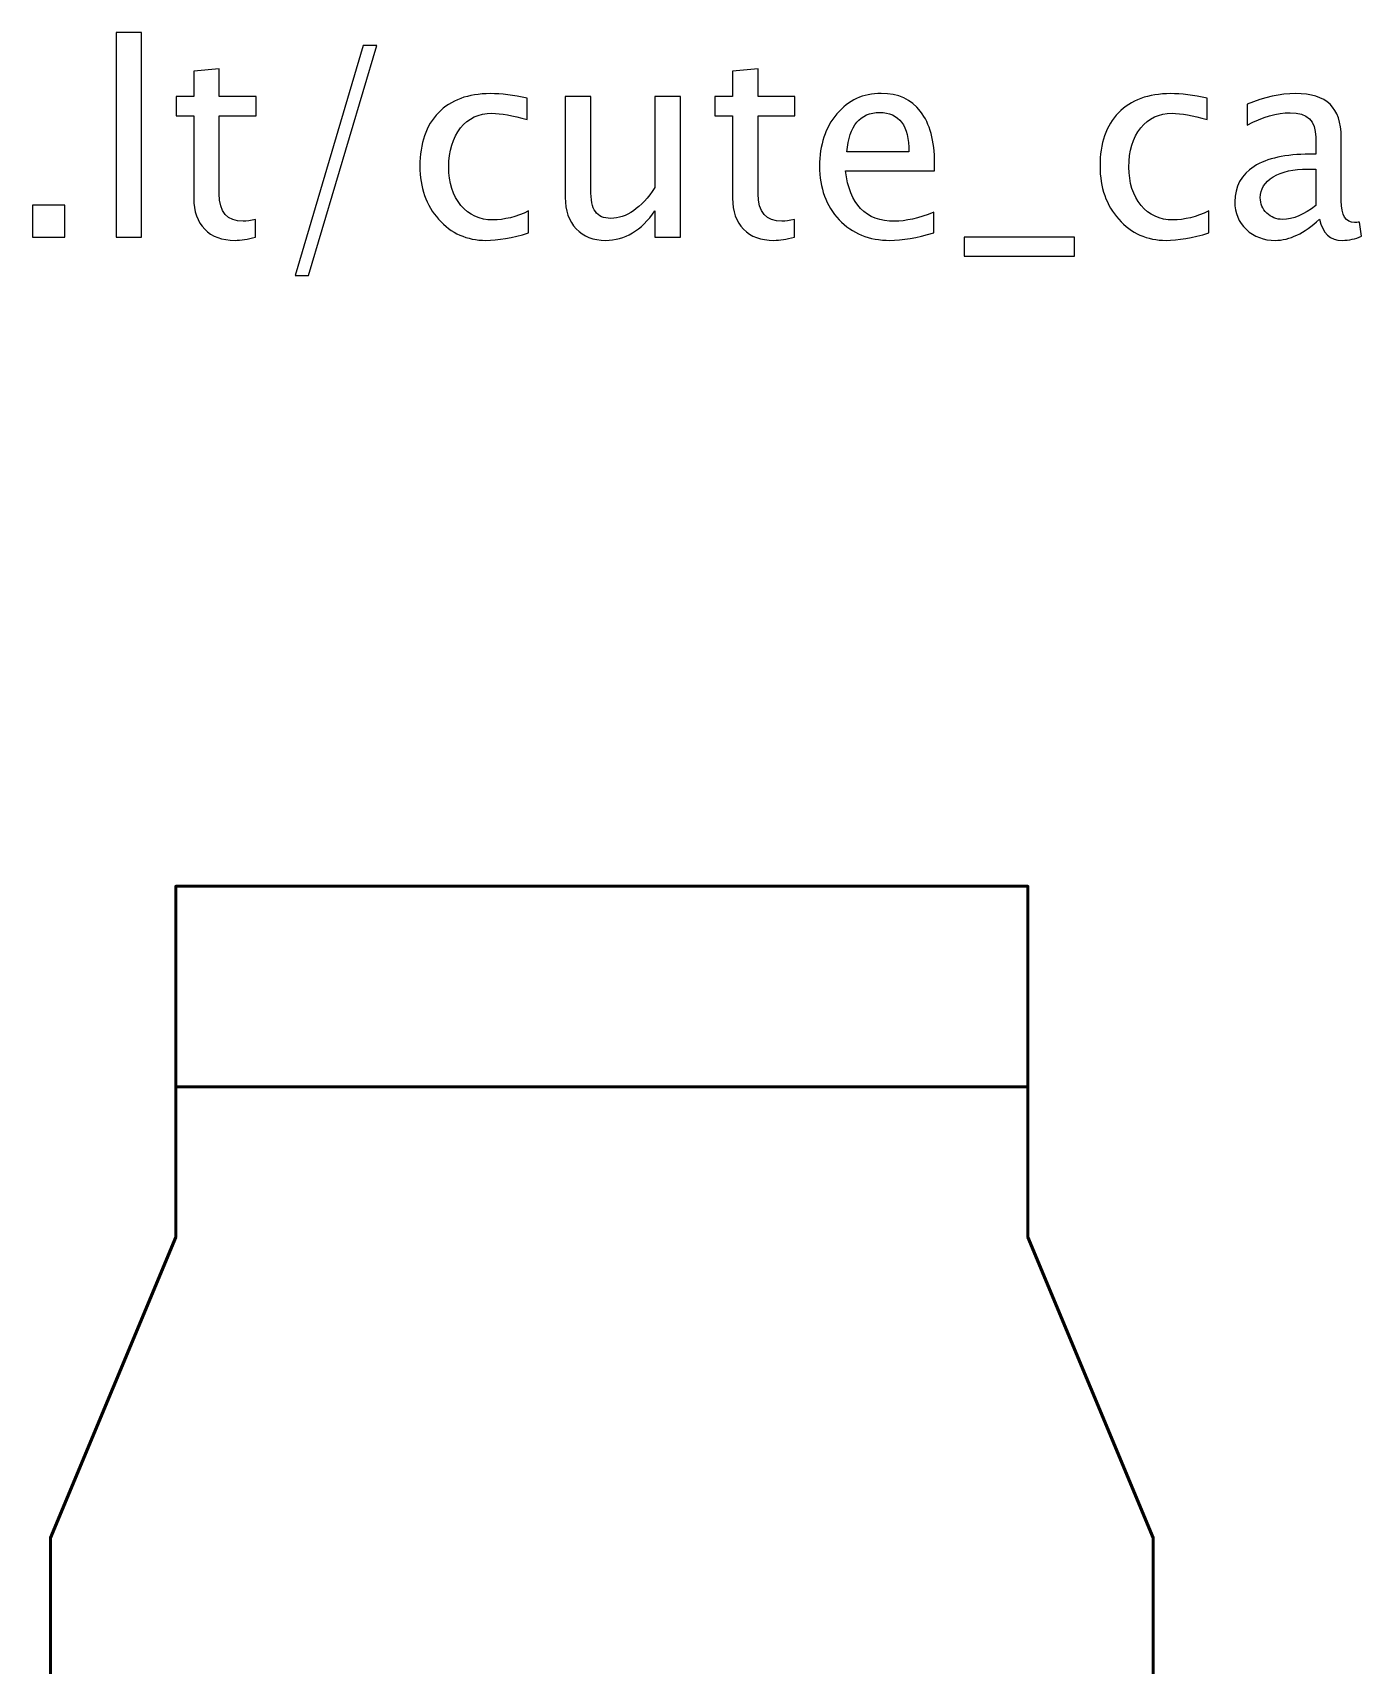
# Model space of a CAD drawing. Header units: centimetres. Extents: x -87 to 69, y -70 to 88.
# Drawn here: x -14.68 to -1.42, y 37.73 to 54.01 of the extents above; entities that cross this region are included whole.
import ezdxf

# ---------------------------------------------------------------- set-up
doc = ezdxf.new("R2010")
doc.units = ezdxf.units.CM
doc.header["$MEASUREMENT"] = 0
doc.layers.add('Layer 1', color=7, linetype='Continuous')

msp = doc.modelspace()

# ---------------------------------------------------------------- linework, layer by layer
at = {"layer": 'Layer 1'}
for points, knots in [([(-13.84493, 51.97316), (-13.84493, 51.97316), (-13.84493, 54.01309), (-13.84493, 54.01309), (-13.84493, 54.01309), (-13.84493, 54.01309), (-13.59093, 54.01309), (-13.59093, 54.01309), (-13.59093, 54.01309), (-13.59093, 54.01309), (-13.59093, 51.97316), (-13.59093, 51.97316), (-13.59093, 51.97316), (-13.59093, 51.97316), (-13.84493, 51.97316), (-13.84493, 51.97316)], [0, 0, 0, 0, 0.2, 0.2, 0.2, 0.2, 0.4, 0.4, 0.4, 0.4, 0.6, 0.6, 0.6, 0.6, 1, 1, 1, 1]), ([(-12.059, 51.58951), (-12.059, 51.58951), (-11.37858, 53.8861), (-11.37858, 53.8861), (-11.37858, 53.8861), (-11.37858, 53.8861), (-11.24408, 53.8861), (-11.24408, 53.8861), (-11.24408, 53.8861), (-11.24408, 53.8861), (-11.9245, 51.58951), (-11.9245, 51.58951), (-11.9245, 51.58951), (-11.9245, 51.58951), (-12.059, 51.58951), (-12.059, 51.58951)], [0, 0, 0, 0, 0.2, 0.2, 0.2, 0.2, 0.4, 0.4, 0.4, 0.4, 0.6, 0.6, 0.6, 0.6, 1, 1, 1, 1]), ([(-12.45323, 51.9736), (-12.53172, 51.95199), (-12.60007, 51.94141), (-12.65784, 51.94141), (-12.65784, 51.94141), (-12.78749, 51.94141), (-12.88847, 51.97845), (-12.96079, 52.05253), (-12.96079, 52.05253), (-13.03355, 52.12662), (-13.06971, 52.22936), (-13.06971, 52.36122), (-13.06971, 52.36122), (-13.06971, 52.36122), (-13.06971, 53.18495), (-13.06971, 53.18495), (-13.06971, 53.18495), (-13.06971, 53.18495), (-13.24521, 53.18495), (-13.24521, 53.18495), (-13.24521, 53.18495), (-13.24521, 53.18495), (-13.24521, 53.37545), (-13.24521, 53.37545), (-13.24521, 53.37545), (-13.24521, 53.37545), (-13.06971, 53.37545), (-13.06971, 53.37545), (-13.06971, 53.37545), (-13.06971, 53.37545), (-13.06971, 53.62901), (-13.06971, 53.62901), (-13.06971, 53.62901), (-13.06971, 53.62901), (-12.81571, 53.65326), (-12.81571, 53.65326), (-12.81571, 53.65326), (-12.81571, 53.65326), (-12.81571, 53.37545), (-12.81571, 53.37545), (-12.81571, 53.37545), (-12.81571, 53.37545), (-12.44794, 53.37545), (-12.44794, 53.37545), (-12.44794, 53.37545), (-12.44794, 53.37545), (-12.44794, 53.18495), (-12.44794, 53.18495), (-12.44794, 53.18495), (-12.44794, 53.18495), (-12.81571, 53.18495), (-12.81571, 53.18495), (-12.81571, 53.18495), (-12.81571, 53.18495), (-12.81571, 52.40708), (-12.81571, 52.40708), (-12.81571, 52.40708), (-12.81571, 52.22363), (-12.73589, 52.13191), (-12.5767, 52.13191), (-12.5767, 52.13191), (-12.54275, 52.13191), (-12.50174, 52.13764), (-12.45323, 52.14867), (-12.45323, 52.14867), (-12.45323, 52.14867), (-12.45323, 51.9736), (-12.45323, 51.9736)], [0, 0, 0, 0, 0.05555556, 0.05555556, 0.05555556, 0.05555556, 0.11111111, 0.11111111, 0.11111111, 0.11111111, 0.16666667, 0.16666667, 0.16666667, 0.16666667, 0.22222222, 0.22222222, 0.22222222, 0.22222222, 0.27777778, 0.27777778, 0.27777778, 0.27777778, 0.33333333, 0.33333333, 0.33333333, 0.33333333, 0.38888889, 0.38888889, 0.38888889, 0.38888889, 0.44444444, 0.44444444, 0.44444444, 0.44444444, 0.5, 0.5, 0.5, 0.5, 0.55555556, 0.55555556, 0.55555556, 0.55555556, 0.61111111, 0.61111111, 0.61111111, 0.61111111, 0.66666667, 0.66666667, 0.66666667, 0.66666667, 0.72222222, 0.72222222, 0.72222222, 0.72222222, 0.77777778, 0.77777778, 0.77777778, 0.77777778, 0.83333333, 0.83333333, 0.83333333, 0.83333333, 0.88888889, 0.88888889, 0.88888889, 0.88888889, 1, 1, 1, 1]), ([(-7.0791, 51.9736), (-7.15759, 51.95199), (-7.22594, 51.94141), (-7.28371, 51.94141), (-7.28371, 51.94141), (-7.41336, 51.94141), (-7.51434, 51.97845), (-7.58666, 52.05253), (-7.58666, 52.05253), (-7.65942, 52.12662), (-7.69558, 52.22936), (-7.69558, 52.36122), (-7.69558, 52.36122), (-7.69558, 52.36122), (-7.69558, 53.18495), (-7.69558, 53.18495), (-7.69558, 53.18495), (-7.69558, 53.18495), (-7.87108, 53.18495), (-7.87108, 53.18495), (-7.87108, 53.18495), (-7.87108, 53.18495), (-7.87108, 53.37545), (-7.87108, 53.37545), (-7.87108, 53.37545), (-7.87108, 53.37545), (-7.69558, 53.37545), (-7.69558, 53.37545), (-7.69558, 53.37545), (-7.69558, 53.37545), (-7.69558, 53.62901), (-7.69558, 53.62901), (-7.69558, 53.62901), (-7.69558, 53.62901), (-7.44158, 53.65326), (-7.44158, 53.65326), (-7.44158, 53.65326), (-7.44158, 53.65326), (-7.44158, 53.37545), (-7.44158, 53.37545), (-7.44158, 53.37545), (-7.44158, 53.37545), (-7.07381, 53.37545), (-7.07381, 53.37545), (-7.07381, 53.37545), (-7.07381, 53.37545), (-7.07381, 53.18495), (-7.07381, 53.18495), (-7.07381, 53.18495), (-7.07381, 53.18495), (-7.44158, 53.18495), (-7.44158, 53.18495), (-7.44158, 53.18495), (-7.44158, 53.18495), (-7.44158, 52.40708), (-7.44158, 52.40708), (-7.44158, 52.40708), (-7.44158, 52.22363), (-7.36176, 52.13191), (-7.20257, 52.13191), (-7.20257, 52.13191), (-7.16862, 52.13191), (-7.12761, 52.13764), (-7.0791, 52.14867), (-7.0791, 52.14867), (-7.0791, 52.14867), (-7.0791, 51.9736), (-7.0791, 51.9736)], [0, 0, 0, 0, 0.05555556, 0.05555556, 0.05555556, 0.05555556, 0.11111111, 0.11111111, 0.11111111, 0.11111111, 0.16666667, 0.16666667, 0.16666667, 0.16666667, 0.22222222, 0.22222222, 0.22222222, 0.22222222, 0.27777778, 0.27777778, 0.27777778, 0.27777778, 0.33333333, 0.33333333, 0.33333333, 0.33333333, 0.38888889, 0.38888889, 0.38888889, 0.38888889, 0.44444444, 0.44444444, 0.44444444, 0.44444444, 0.5, 0.5, 0.5, 0.5, 0.55555556, 0.55555556, 0.55555556, 0.55555556, 0.61111111, 0.61111111, 0.61111111, 0.61111111, 0.66666667, 0.66666667, 0.66666667, 0.66666667, 0.72222222, 0.72222222, 0.72222222, 0.72222222, 0.77777778, 0.77777778, 0.77777778, 0.77777778, 0.83333333, 0.83333333, 0.83333333, 0.83333333, 0.88888889, 0.88888889, 0.88888889, 0.88888889, 1, 1, 1, 1]), ([(-9.72978, 52.01549), (-9.89427, 51.9661), (-10.03626, 51.94141), (-10.15576, 51.94141), (-10.15576, 51.94141), (-10.34538, 51.94141), (-10.50237, 52.01152), (-10.62716, 52.15131), (-10.62716, 52.15131), (-10.75196, 52.29154), (-10.81458, 52.46837), (-10.81458, 52.68136), (-10.81458, 52.68136), (-10.81458, 52.9089), (-10.75284, 53.08661), (-10.62937, 53.21361), (-10.62937, 53.21361), (-10.5059, 53.34105), (-10.33348, 53.40455), (-10.11211, 53.40455), (-10.11211, 53.40455), (-10.00319, 53.40455), (-9.8806, 53.38956), (-9.74566, 53.35957), (-9.74566, 53.35957), (-9.74566, 53.35957), (-9.74566, 53.14526), (-9.74566, 53.14526), (-9.74566, 53.14526), (-9.88898, 53.1876), (-10.00583, 53.20876), (-10.09579, 53.20876), (-10.09579, 53.20876), (-10.22632, 53.20876), (-10.33083, 53.15981), (-10.40888, 53.06236), (-10.40888, 53.06236), (-10.48693, 52.96491), (-10.52618, 52.83482), (-10.52618, 52.67254), (-10.52618, 52.67254), (-10.52618, 52.51511), (-10.48561, 52.38811), (-10.40491, 52.29066), (-10.40491, 52.29066), (-10.32421, 52.19365), (-10.21882, 52.14514), (-10.08785, 52.14514), (-10.08785, 52.14514), (-9.97188, 52.14514), (-9.85282, 52.17513), (-9.72978, 52.2351), (-9.72978, 52.2351), (-9.72978, 52.2351), (-9.72978, 52.01549), (-9.72978, 52.01549)], [0, 0, 0, 0, 0.06666667, 0.06666667, 0.06666667, 0.06666667, 0.13333333, 0.13333333, 0.13333333, 0.13333333, 0.2, 0.2, 0.2, 0.2, 0.26666667, 0.26666667, 0.26666667, 0.26666667, 0.33333333, 0.33333333, 0.33333333, 0.33333333, 0.4, 0.4, 0.4, 0.4, 0.46666667, 0.46666667, 0.46666667, 0.46666667, 0.53333333, 0.53333333, 0.53333333, 0.53333333, 0.6, 0.6, 0.6, 0.6, 0.66666667, 0.66666667, 0.66666667, 0.66666667, 0.73333333, 0.73333333, 0.73333333, 0.73333333, 0.8, 0.8, 0.8, 0.8, 0.86666667, 0.86666667, 0.86666667, 0.86666667, 1, 1, 1, 1]), ([(-8.46992, 51.97316), (-8.46992, 51.97316), (-8.46992, 52.23686), (-8.46992, 52.23686), (-8.46992, 52.23686), (-8.6053, 52.03975), (-8.76979, 51.94141), (-8.96293, 51.94141), (-8.96293, 51.94141), (-9.08552, 51.94141), (-9.18298, 51.97977), (-9.2553, 52.05694), (-9.2553, 52.05694), (-9.32806, 52.13411), (-9.36422, 52.23774), (-9.36422, 52.36871), (-9.36422, 52.36871), (-9.36422, 52.36871), (-9.36422, 53.37545), (-9.36422, 53.37545), (-9.36422, 53.37545), (-9.36422, 53.37545), (-9.11022, 53.37545), (-9.11022, 53.37545), (-9.11022, 53.37545), (-9.11022, 53.37545), (-9.11022, 52.45161), (-9.11022, 52.45161), (-9.11022, 52.45161), (-9.11022, 52.34622), (-9.09478, 52.2717), (-9.06435, 52.2276), (-9.06435, 52.2276), (-9.03349, 52.18306), (-8.98233, 52.16101), (-8.91046, 52.16101), (-8.91046, 52.16101), (-8.75523, 52.16101), (-8.60795, 52.26288), (-8.46992, 52.46705), (-8.46992, 52.46705), (-8.46992, 52.46705), (-8.46992, 53.37545), (-8.46992, 53.37545), (-8.46992, 53.37545), (-8.46992, 53.37545), (-8.21593, 53.37545), (-8.21593, 53.37545), (-8.21593, 53.37545), (-8.21593, 53.37545), (-8.21593, 51.97316), (-8.21593, 51.97316), (-8.21593, 51.97316), (-8.21593, 51.97316), (-8.46992, 51.97316), (-8.46992, 51.97316)], [0, 0, 0, 0, 0.06666667, 0.06666667, 0.06666667, 0.06666667, 0.13333333, 0.13333333, 0.13333333, 0.13333333, 0.2, 0.2, 0.2, 0.2, 0.26666667, 0.26666667, 0.26666667, 0.26666667, 0.33333333, 0.33333333, 0.33333333, 0.33333333, 0.4, 0.4, 0.4, 0.4, 0.46666667, 0.46666667, 0.46666667, 0.46666667, 0.53333333, 0.53333333, 0.53333333, 0.53333333, 0.6, 0.6, 0.6, 0.6, 0.66666667, 0.66666667, 0.66666667, 0.66666667, 0.73333333, 0.73333333, 0.73333333, 0.73333333, 0.8, 0.8, 0.8, 0.8, 0.86666667, 0.86666667, 0.86666667, 0.86666667, 1, 1, 1, 1]), ([(-5.68739, 52.01814), (-5.85805, 51.96699), (-6.00401, 51.94141), (-6.12572, 51.94141), (-6.12572, 51.94141), (-6.33342, 51.94141), (-6.50231, 52.0102), (-6.63239, 52.14734), (-6.63239, 52.14734), (-6.76248, 52.28449), (-6.82775, 52.4622), (-6.82775, 52.68092), (-6.82775, 52.68092), (-6.82775, 52.89303), (-6.77042, 53.06721), (-6.65533, 53.20347), (-6.65533, 53.20347), (-6.54023, 53.33929), (-6.39295, 53.4072), (-6.21347, 53.4072), (-6.21347, 53.4072), (-6.0437, 53.4072), (-5.91229, 53.34679), (-5.81968, 53.22596), (-5.81968, 53.22596), (-5.72708, 53.10513), (-5.68078, 52.93404), (-5.68078, 52.71223), (-5.68078, 52.71223), (-5.68078, 52.71223), (-5.6821, 52.63462), (-5.6821, 52.63462), (-5.6821, 52.63462), (-5.6821, 52.63462), (-6.56845, 52.63462), (-6.56845, 52.63462), (-6.56845, 52.63462), (-6.53141, 52.29948), (-6.36781, 52.13191), (-6.07809, 52.13191), (-6.07809, 52.13191), (-5.97182, 52.13191), (-5.84173, 52.1619), (-5.68739, 52.22187), (-5.68739, 52.22187), (-5.68739, 52.22187), (-5.68739, 52.01814), (-5.68739, 52.01814)], [0, 0, 0, 0, 0.07692308, 0.07692308, 0.07692308, 0.07692308, 0.15384615, 0.15384615, 0.15384615, 0.15384615, 0.23076923, 0.23076923, 0.23076923, 0.23076923, 0.30769231, 0.30769231, 0.30769231, 0.30769231, 0.38461538, 0.38461538, 0.38461538, 0.38461538, 0.46153846, 0.46153846, 0.46153846, 0.46153846, 0.53846154, 0.53846154, 0.53846154, 0.53846154, 0.61538462, 0.61538462, 0.61538462, 0.61538462, 0.69230769, 0.69230769, 0.69230769, 0.69230769, 0.76923077, 0.76923077, 0.76923077, 0.76923077, 0.84615385, 0.84615385, 0.84615385, 0.84615385, 1, 1, 1, 1]), ([(-2.94587, 52.01549), (-3.11036, 51.9661), (-3.25235, 51.94141), (-3.37185, 51.94141), (-3.37185, 51.94141), (-3.56147, 51.94141), (-3.71846, 52.01152), (-3.84325, 52.15131), (-3.84325, 52.15131), (-3.96805, 52.29154), (-4.03067, 52.46837), (-4.03067, 52.68136), (-4.03067, 52.68136), (-4.03067, 52.9089), (-3.96893, 53.08661), (-3.84546, 53.21361), (-3.84546, 53.21361), (-3.72199, 53.34105), (-3.54957, 53.40455), (-3.3282, 53.40455), (-3.3282, 53.40455), (-3.21928, 53.40455), (-3.09669, 53.38956), (-2.96175, 53.35957), (-2.96175, 53.35957), (-2.96175, 53.35957), (-2.96175, 53.14526), (-2.96175, 53.14526), (-2.96175, 53.14526), (-3.10507, 53.1876), (-3.22192, 53.20876), (-3.31188, 53.20876), (-3.31188, 53.20876), (-3.44241, 53.20876), (-3.54692, 53.15981), (-3.62497, 53.06236), (-3.62497, 53.06236), (-3.70302, 52.96491), (-3.74227, 52.83482), (-3.74227, 52.67254), (-3.74227, 52.67254), (-3.74227, 52.51511), (-3.7017, 52.38811), (-3.621, 52.29066), (-3.621, 52.29066), (-3.5403, 52.19365), (-3.43491, 52.14514), (-3.30394, 52.14514), (-3.30394, 52.14514), (-3.18797, 52.14514), (-3.06891, 52.17513), (-2.94587, 52.2351), (-2.94587, 52.2351), (-2.94587, 52.2351), (-2.94587, 52.01549), (-2.94587, 52.01549)], [0, 0, 0, 0, 0.06666667, 0.06666667, 0.06666667, 0.06666667, 0.13333333, 0.13333333, 0.13333333, 0.13333333, 0.2, 0.2, 0.2, 0.2, 0.26666667, 0.26666667, 0.26666667, 0.26666667, 0.33333333, 0.33333333, 0.33333333, 0.33333333, 0.4, 0.4, 0.4, 0.4, 0.46666667, 0.46666667, 0.46666667, 0.46666667, 0.53333333, 0.53333333, 0.53333333, 0.53333333, 0.6, 0.6, 0.6, 0.6, 0.66666667, 0.66666667, 0.66666667, 0.66666667, 0.73333333, 0.73333333, 0.73333333, 0.73333333, 0.8, 0.8, 0.8, 0.8, 0.86666667, 0.86666667, 0.86666667, 0.86666667, 1, 1, 1, 1]), ([(-1.84168, 52.15175), (-1.99425, 52.01152), (-2.1411, 51.94141), (-2.28221, 51.94141), (-2.28221, 51.94141), (-2.39818, 51.94141), (-2.49476, 51.97757), (-2.57104, 52.05033), (-2.57104, 52.05033), (-2.64777, 52.12309), (-2.68614, 52.21481), (-2.68614, 52.3255), (-2.68614, 52.3255), (-2.68614, 52.47851), (-2.62176, 52.59625), (-2.49299, 52.67827), (-2.49299, 52.67827), (-2.36423, 52.76029), (-2.17946, 52.8013), (-1.93869, 52.8013), (-1.93869, 52.8013), (-1.93869, 52.8013), (-1.87916, 52.8013), (-1.87916, 52.8013), (-1.87916, 52.8013), (-1.87916, 52.8013), (-1.87916, 52.9702), (-1.87916, 52.9702), (-1.87916, 52.9702), (-1.87916, 53.13292), (-1.96383, 53.21405), (-2.1336, 53.21405), (-2.1336, 53.21405), (-2.26501, 53.21405), (-2.40877, 53.1726), (-2.56443, 53.0897), (-2.56443, 53.0897), (-2.56443, 53.0897), (-2.56443, 53.29872), (-2.56443, 53.29872), (-2.56443, 53.29872), (-2.39333, 53.36928), (-2.23194, 53.40455), (-2.08068, 53.40455), (-2.08068, 53.40455), (-1.92502, 53.40455), (-1.80993, 53.36928), (-1.73629, 53.29828), (-1.73629, 53.29828), (-1.6622, 53.22728), (-1.62516, 53.11792), (-1.62516, 52.9702), (-1.62516, 52.9702), (-1.62516, 52.9702), (-1.62516, 52.33652), (-1.62516, 52.33652), (-1.62516, 52.33652), (-1.62516, 52.19144), (-1.58062, 52.11868), (-1.49111, 52.11868), (-1.49111, 52.11868), (-1.48008, 52.11868), (-1.46377, 52.12044), (-1.44216, 52.12397), (-1.44216, 52.12397), (-1.44216, 52.12397), (-1.42408, 51.98286), (-1.42408, 51.98286), (-1.42408, 51.98286), (-1.48184, 51.95508), (-1.54534, 51.94141), (-1.61502, 51.94141), (-1.61502, 51.94141), (-1.73364, 51.94141), (-1.80905, 52.01152), (-1.84168, 52.15175)], [0, 0, 0, 0, 0.05, 0.05, 0.05, 0.05, 0.1, 0.1, 0.1, 0.1, 0.15, 0.15, 0.15, 0.15, 0.2, 0.2, 0.2, 0.2, 0.25, 0.25, 0.25, 0.25, 0.3, 0.3, 0.3, 0.3, 0.35, 0.35, 0.35, 0.35, 0.4, 0.4, 0.4, 0.4, 0.45, 0.45, 0.45, 0.45, 0.5, 0.5, 0.5, 0.5, 0.55, 0.55, 0.55, 0.55, 0.6, 0.6, 0.6, 0.6, 0.65, 0.65, 0.65, 0.65, 0.7, 0.7, 0.7, 0.7, 0.75, 0.75, 0.75, 0.75, 0.8, 0.8, 0.8, 0.8, 0.85, 0.85, 0.85, 0.85, 0.9, 0.9, 0.9, 0.9, 1, 1, 1, 1]), ([(-6.55522, 52.82512), (-6.55522, 52.82512), (-5.9361, 52.82512), (-5.9361, 52.82512), (-5.9361, 52.82512), (-5.9361, 53.08617), (-6.03356, 53.2167), (-6.22802, 53.2167), (-6.22802, 53.2167), (-6.42382, 53.2167), (-6.53274, 53.08617), (-6.55522, 52.82512)], [0, 0, 0, 0, 0.25, 0.25, 0.25, 0.25, 0.5, 0.5, 0.5, 0.5, 1, 1, 1, 1]), ([(-1.87916, 52.29022), (-1.87916, 52.29022), (-1.87916, 52.65049), (-1.87916, 52.65049), (-1.87916, 52.65049), (-1.87916, 52.65049), (-1.96074, 52.65314), (-1.96074, 52.65314), (-1.96074, 52.65314), (-2.10185, 52.65314), (-2.21562, 52.62712), (-2.30249, 52.57509), (-2.30249, 52.57509), (-2.38892, 52.52261), (-2.43214, 52.45338), (-2.43214, 52.36695), (-2.43214, 52.36695), (-2.43214, 52.30653), (-2.41053, 52.25538), (-2.36776, 52.21349), (-2.36776, 52.21349), (-2.32454, 52.1716), (-2.27207, 52.15043), (-2.20989, 52.15043), (-2.20989, 52.15043), (-2.10406, 52.15043), (-1.99381, 52.19717), (-1.87916, 52.29022)], [0, 0, 0, 0, 0.125, 0.125, 0.125, 0.125, 0.25, 0.25, 0.25, 0.25, 0.375, 0.375, 0.375, 0.375, 0.5, 0.5, 0.5, 0.5, 0.625, 0.625, 0.625, 0.625, 0.75, 0.75, 0.75, 0.75, 1, 1, 1, 1]), ([(-14.6766, 51.97316), (-14.6766, 51.97316), (-14.6766, 52.29331), (-14.6766, 52.29331), (-14.6766, 52.29331), (-14.6766, 52.29331), (-14.35645, 52.29331), (-14.35645, 52.29331), (-14.35645, 52.29331), (-14.35645, 52.29331), (-14.35645, 51.97316), (-14.35645, 51.97316), (-14.35645, 51.97316), (-14.35645, 51.97316), (-14.6766, 51.97316), (-14.6766, 51.97316)], [0, 0, 0, 0, 0.2, 0.2, 0.2, 0.2, 0.4, 0.4, 0.4, 0.4, 0.6, 0.6, 0.6, 0.6, 1, 1, 1, 1]), ([(-5.38533, 51.78266), (-5.38533, 51.78266), (-5.38533, 51.97316), (-5.38533, 51.97316), (-5.38533, 51.97316), (-5.38533, 51.97316), (-4.28466, 51.97316), (-4.28466, 51.97316), (-4.28466, 51.97316), (-4.28466, 51.97316), (-4.28466, 51.78266), (-4.28466, 51.78266), (-4.28466, 51.78266), (-4.28466, 51.78266), (-5.38533, 51.78266), (-5.38533, 51.78266)], [0, 0, 0, 0, 0.2, 0.2, 0.2, 0.2, 0.4, 0.4, 0.4, 0.4, 0.6, 0.6, 0.6, 0.6, 1, 1, 1, 1])]:
    msp.add_open_spline(points, degree=3, knots=knots, dxfattribs=at)
at = {"layer": 'Layer 1', "lineweight": 53}
for points, knots in [([(-9, 43.5), (-9, 43.5), (-4.75, 43.5), (-4.75, 43.5), (-4.75, 43.5), (-4.75, 43.5), (-4.75, 45.5), (-4.75, 45.5), (-4.75, 45.5), (-4.75, 45.5), (-9, 45.5), (-9, 45.5), (-9, 45.5), (-9, 45.5), (-13.25, 45.5), (-13.25, 45.5), (-13.25, 45.5), (-13.25, 45.5), (-13.25, 43.5), (-13.25, 43.5), (-13.25, 43.5), (-13.25, 43.5), (-9, 43.5), (-9, 43.5)], [0, 0, 0, 0, 0.14285714, 0.14285714, 0.14285714, 0.14285714, 0.28571429, 0.28571429, 0.28571429, 0.28571429, 0.42857143, 0.42857143, 0.42857143, 0.42857143, 0.57142857, 0.57142857, 0.57142857, 0.57142857, 0.71428571, 0.71428571, 0.71428571, 0.71428571, 1, 1, 1, 1]), ([(-9, 22.5), (-9, 22.5), (-4.75, 22.5), (-4.75, 22.5), (-4.75, 22.5), (-4.75, 22.5), (-3.5, 25), (-3.5, 25), (-3.5, 25), (-3.5, 25), (-3.5, 39), (-3.5, 39), (-3.5, 39), (-3.5, 39), (-4.75, 42), (-4.75, 42), (-4.75, 42), (-4.75, 42), (-4.75, 43.5), (-4.75, 43.5), (-4.75, 43.5), (-4.75, 43.5), (-9, 43.5), (-9, 43.5), (-9, 43.5), (-9, 43.5), (-13.25, 43.5), (-13.25, 43.5), (-13.25, 43.5), (-13.25, 43.5), (-13.25, 42), (-13.25, 42), (-13.25, 42), (-13.25, 42), (-14.5, 39), (-14.5, 39), (-14.5, 39), (-14.5, 39), (-14.5, 25), (-14.5, 25), (-14.5, 25), (-14.5, 25), (-13.25, 22.5), (-13.25, 22.5), (-13.25, 22.5), (-13.25, 22.5), (-9, 22.5), (-9, 22.5)], [0, 0, 0, 0, 0.07692308, 0.07692308, 0.07692308, 0.07692308, 0.15384615, 0.15384615, 0.15384615, 0.15384615, 0.23076923, 0.23076923, 0.23076923, 0.23076923, 0.30769231, 0.30769231, 0.30769231, 0.30769231, 0.38461538, 0.38461538, 0.38461538, 0.38461538, 0.46153846, 0.46153846, 0.46153846, 0.46153846, 0.53846154, 0.53846154, 0.53846154, 0.53846154, 0.61538462, 0.61538462, 0.61538462, 0.61538462, 0.69230769, 0.69230769, 0.69230769, 0.69230769, 0.76923077, 0.76923077, 0.76923077, 0.76923077, 0.84615385, 0.84615385, 0.84615385, 0.84615385, 1, 1, 1, 1])]:
    msp.add_open_spline(points, degree=3, knots=knots, dxfattribs=at)

doc.saveas('drawing.dxf')
